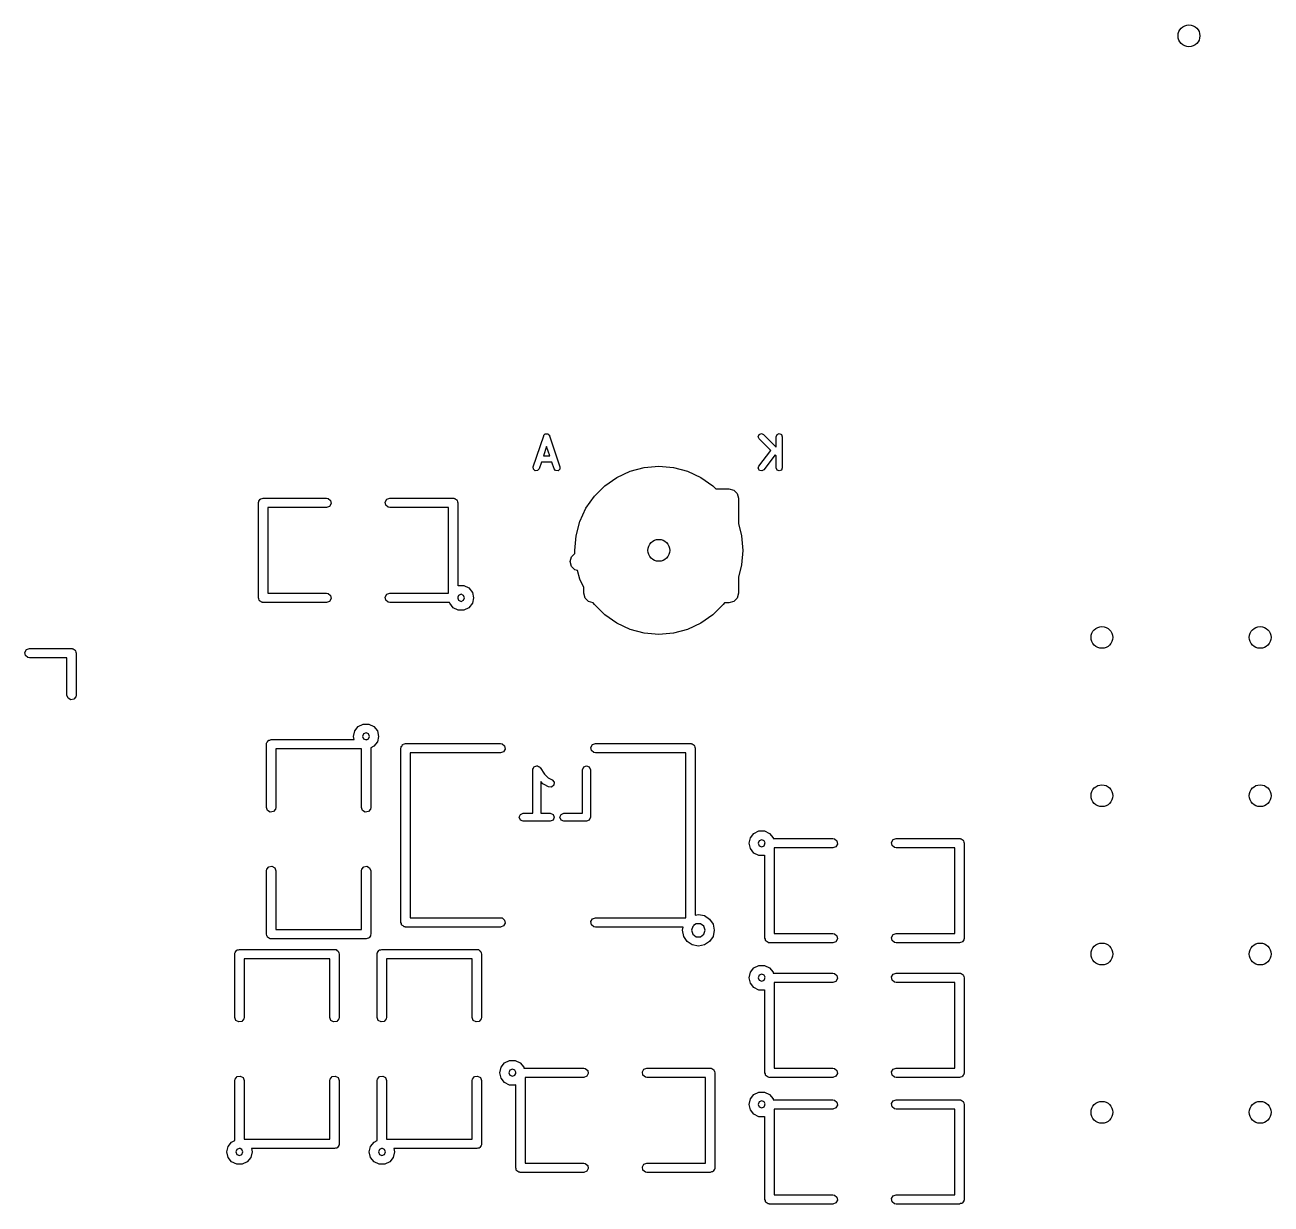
# Model space of a CAD drawing. Extents: x 0.07 to 3.45, y 0.19 to 1.81.
# Drawn here: x 2.664 to 3.452, y 1.062 to 1.807 of the extents above; entities that cross this region are included whole.
import ezdxf

# ---------------------------------------------------------------- set-up
doc = ezdxf.new("R2010")
doc.units = 0
doc.header["$MEASUREMENT"] = 0
doc.layers.add('BLACK', color=7, linetype='CONTINUOUS')

msp = doc.modelspace()

# ---------------------------------------------------------------- linework, layer by layer
at = {"layer": 'BLACK', "linetype": 'CONTINUOUS'}
for p, q in [((2.98568, 1.52771), (2.99225, 1.54741)), ((2.99225, 1.54741), (2.99235, 1.54752)), ((2.99235, 1.54752), (2.99236, 1.54766)), ((2.99236, 1.54766), (2.99282, 1.54807)), ((2.99282, 1.54807), (2.99323, 1.54853)), ((2.99323, 1.54853), (2.99337, 1.54854)), ((2.99337, 1.54854), (2.99348, 1.54864)), ((2.99348, 1.54864), (2.9941, 1.5486)), ((2.9941, 1.5486), (2.99472, 1.54864)), ((2.99472, 1.54864), (2.99483, 1.54854)), ((2.99483, 1.54854), (2.99497, 1.54853)), ((2.99497, 1.54853), (2.99538, 1.54807)), ((2.99538, 1.54807), (2.99584, 1.54766)), ((2.99584, 1.54766), (2.99585, 1.54752)), ((2.99585, 1.54752), (2.99595, 1.54741)), ((2.99595, 1.54741), (3.00252, 1.52771)), ((3.12785, 1.54679), (3.12842, 1.54817)), ((3.12842, 1.54541), (3.12785, 1.54679)), ((3.12842, 1.54817), (3.1298, 1.54874)), ((3.13567, 1.53816), (3.12842, 1.54541)), ((3.1298, 1.54874), (3.13118, 1.54817)), ((3.13118, 1.54817), (3.13911, 1.54024)), ((3.13911, 1.54679), (3.13968, 1.54817)), ((3.13911, 1.54024), (3.13911, 1.54679)), ((3.13968, 1.54817), (3.14106, 1.54874)), ((3.14106, 1.54874), (3.14244, 1.54817)), ((3.14244, 1.54817), (3.14301, 1.54679)), ((3.14301, 1.54679), (3.14301, 1.52709)), ((2.9941, 1.54062), (2.99211, 1.53467)), ((2.99608, 1.53467), (2.9941, 1.54062)), ((3.12824, 1.52826), (3.13567, 1.53816)), ((2.98579, 1.52622), (2.98568, 1.52771)), ((2.99081, 1.53077), (2.98938, 1.52647)), ((2.99738, 1.53077), (2.99081, 1.53077)), ((2.99211, 1.53467), (2.99608, 1.53467)), ((2.99882, 1.52647), (2.99738, 1.53077)), ((3.00252, 1.52771), (3.00241, 1.52622)), ((3.05577, 1.52734), (3.065, 1.52815)), ((3.065, 1.52815), (3.07423, 1.52734)), ((3.12787, 1.52681), (3.12824, 1.52826)), ((3.13846, 1.53538), (3.13136, 1.52592)), ((3.13911, 1.53472), (3.13846, 1.53538)), ((3.13911, 1.52709), (3.13911, 1.53472)), ((2.98692, 1.52524), (2.98579, 1.52622)), ((2.98841, 1.52535), (2.98692, 1.52524)), ((2.98938, 1.52647), (2.98841, 1.52535)), ((2.99979, 1.52535), (2.99882, 1.52647)), ((3.00128, 1.52524), (2.99979, 1.52535)), ((3.00241, 1.52622), (3.00128, 1.52524)), ((3.03084, 1.51571), (3.03843, 1.52103)), ((3.03843, 1.52103), (3.04682, 1.52494)), ((3.04682, 1.52494), (3.05577, 1.52734)), ((3.07423, 1.52734), (3.08318, 1.52494)), ((3.08318, 1.52494), (3.09157, 1.52103)), ((3.09157, 1.52103), (3.09916, 1.51571)), ((3.12863, 1.52553), (3.12787, 1.52681)), ((3.13008, 1.52516), (3.12863, 1.52553)), ((3.13136, 1.52592), (3.13008, 1.52516)), ((3.13968, 1.52571), (3.13911, 1.52709)), ((3.14106, 1.52514), (3.13968, 1.52571)), ((3.14244, 1.52571), (3.14106, 1.52514)), ((3.14301, 1.52709), (3.14244, 1.52571)), ((3.02429, 1.50916), (3.03084, 1.51571)), ((3.09916, 1.51571), (3.10101, 1.51387)), ((3.10101, 1.51387), (3.10929, 1.51387)), ((3.10929, 1.51387), (3.11229, 1.51306)), ((3.11229, 1.51306), (3.11448, 1.51087)), ((2.81205, 1.505), (2.81211, 1.50538)), ((2.81205, 1.445), (2.81205, 1.505)), ((2.81209, 1.50551), (2.81216, 1.50563)), ((2.81211, 1.50538), (2.81209, 1.50551)), ((2.81216, 1.50563), (2.81223, 1.50601)), ((2.81223, 1.50601), (2.81272, 1.5066)), ((2.81272, 1.5066), (2.8131, 1.50726)), ((2.8131, 1.50726), (2.81335, 1.50735)), ((2.81335, 1.50735), (2.81352, 1.50756)), ((2.81352, 1.50756), (2.81428, 1.50769)), ((2.81428, 1.50769), (2.815, 1.50795)), ((2.815, 1.50795), (2.855, 1.50795)), ((2.855, 1.50795), (2.85601, 1.50777)), ((2.85601, 1.50777), (2.85756, 1.50648)), ((2.85791, 1.50449), (2.8569, 1.50274)), ((2.85756, 1.50648), (2.85791, 1.50449)), ((2.89209, 1.50551), (2.8931, 1.50726)), ((2.89244, 1.50352), (2.89209, 1.50551)), ((2.8931, 1.50726), (2.895, 1.50795)), ((2.895, 1.50795), (2.935, 1.50795)), ((2.935, 1.50795), (2.93538, 1.50789)), ((2.93538, 1.50789), (2.93551, 1.50791)), ((2.93551, 1.50791), (2.93563, 1.50784)), ((2.93563, 1.50784), (2.93601, 1.50777)), ((2.93601, 1.50777), (2.9366, 1.50728)), ((2.9366, 1.50728), (2.93726, 1.5069)), ((2.93726, 1.5069), (2.93735, 1.50665)), ((2.93735, 1.50665), (2.93756, 1.50648)), ((2.93756, 1.50648), (2.93769, 1.50572)), ((2.93769, 1.50572), (2.93795, 1.505)), ((2.93795, 1.505), (2.93795, 1.45262)), ((3.01897, 1.50157), (3.02429, 1.50916)), ((3.11448, 1.51087), (3.11529, 1.50787)), ((3.11529, 1.50787), (3.11529, 1.4919)), ((2.855, 1.50205), (2.81795, 1.50205)), ((2.81795, 1.50205), (2.81795, 1.44795)), ((2.8569, 1.50274), (2.855, 1.50205)), ((2.89399, 1.50223), (2.89244, 1.50352)), ((2.895, 1.50205), (2.89399, 1.50223)), ((2.93205, 1.50205), (2.895, 1.50205)), ((2.93205, 1.44795), (2.93205, 1.50205)), ((3.01506, 1.49318), (3.01897, 1.50157)), ((3.01266, 1.48423), (3.01506, 1.49318)), ((3.11529, 1.4919), (3.11734, 1.48423)), ((3.01185, 1.475), (3.01266, 1.48423)), ((3.11734, 1.48423), (3.11815, 1.475)), ((3.0098, 1.47087), (3.012, 1.47306)), ((3.01202, 1.47307), (3.01185, 1.475)), ((3.012, 1.47306), (3.01202, 1.47307)), ((3.11815, 1.475), (3.11734, 1.46577)), ((3.009, 1.46787), (3.0098, 1.47087)), ((3.0098, 1.46487), (3.009, 1.46787)), ((3.012, 1.46267), (3.0098, 1.46487)), ((3.11734, 1.46577), (3.11529, 1.4581)), ((3.0136, 1.46224), (3.012, 1.46267)), ((3.01506, 1.45682), (3.0136, 1.46224)), ((3.11529, 1.4581), (3.11529, 1.44787)), ((2.93795, 1.45262), (2.93823, 1.45275)), ((2.93823, 1.45275), (2.94177, 1.45275)), ((2.94177, 1.45275), (2.94496, 1.45122)), ((2.94496, 1.45122), (2.94717, 1.44845)), ((3.01757, 1.45143), (3.01506, 1.45682)), ((3.01757, 1.44787), (3.01757, 1.45143)), ((2.81231, 1.44428), (2.81205, 1.445)), ((2.81244, 1.44352), (2.81231, 1.44428)), ((2.81265, 1.44335), (2.81244, 1.44352)), ((2.81274, 1.4431), (2.81265, 1.44335)), ((2.8134, 1.44272), (2.81274, 1.4431)), ((2.81399, 1.44223), (2.8134, 1.44272)), ((2.81437, 1.44216), (2.81399, 1.44223)), ((2.81449, 1.44209), (2.81437, 1.44216)), ((2.81462, 1.44211), (2.81449, 1.44209)), ((2.815, 1.44205), (2.81462, 1.44211)), ((2.855, 1.44205), (2.815, 1.44205)), ((2.81795, 1.44795), (2.855, 1.44795)), ((2.855, 1.44795), (2.85601, 1.44777)), ((2.8569, 1.44274), (2.855, 1.44205)), ((2.85601, 1.44777), (2.85756, 1.44648)), ((2.85791, 1.44449), (2.8569, 1.44274)), ((2.85756, 1.44648), (2.85791, 1.44449)), ((2.89209, 1.44551), (2.8931, 1.44726)), ((2.89244, 1.44352), (2.89209, 1.44551)), ((2.89399, 1.44223), (2.89244, 1.44352)), ((2.8931, 1.44726), (2.895, 1.44795)), ((2.895, 1.44205), (2.89399, 1.44223)), ((2.895, 1.44795), (2.93205, 1.44795)), ((2.93272, 1.44205), (2.895, 1.44205)), ((2.93283, 1.44155), (2.93272, 1.44205)), ((2.93504, 1.43878), (2.93283, 1.44155)), ((2.93795, 1.445), (2.9379, 1.44471)), ((2.9379, 1.44471), (2.93843, 1.44343)), ((2.93843, 1.44657), (2.93795, 1.44541)), ((2.93795, 1.44541), (2.93795, 1.445)), ((2.94, 1.44722), (2.93843, 1.44657)), ((2.93843, 1.44343), (2.94, 1.44278)), ((2.94157, 1.44657), (2.94, 1.44722)), ((2.94, 1.44278), (2.94157, 1.44343)), ((2.94222, 1.445), (2.94157, 1.44657)), ((2.94157, 1.44343), (2.94222, 1.445)), ((2.94717, 1.44155), (2.94496, 1.43878)), ((2.94717, 1.44845), (2.94795, 1.445)), ((2.94795, 1.445), (2.94717, 1.44155)), ((3.01838, 1.44487), (3.01757, 1.44787)), ((3.02057, 1.44267), (3.01838, 1.44487)), ((3.02356, 1.44187), (3.02057, 1.44267)), ((3.02429, 1.44084), (3.02356, 1.44187)), ((3.10644, 1.44187), (3.10571, 1.44084)), ((3.10929, 1.44187), (3.10644, 1.44187)), ((3.11229, 1.44267), (3.10929, 1.44187)), ((3.11448, 1.44487), (3.11229, 1.44267)), ((3.11529, 1.44787), (3.11448, 1.44487)), ((2.93823, 1.43725), (2.93504, 1.43878)), ((2.94177, 1.43725), (2.93823, 1.43725)), ((2.94496, 1.43878), (2.94177, 1.43725)), ((3.03084, 1.43429), (3.02429, 1.44084)), ((3.03843, 1.42897), (3.03084, 1.43429)), ((3.09916, 1.43429), (3.09157, 1.42897)), ((3.10571, 1.44084), (3.09916, 1.43429)), ((3.04682, 1.42506), (3.03843, 1.42897)), ((3.09157, 1.42897), (3.08318, 1.42506)), ((3.05577, 1.42266), (3.04682, 1.42506)), ((3.065, 1.42185), (3.05577, 1.42266)), ((3.07423, 1.42266), (3.065, 1.42185)), ((3.08318, 1.42506), (3.07423, 1.42266)), ((2.66441, 1.41055), (2.66542, 1.4123)), ((2.66477, 1.40856), (2.66441, 1.41055)), ((2.66542, 1.4123), (2.66732, 1.41299)), ((2.66732, 1.41299), (2.6939, 1.41299)), ((2.6939, 1.41299), (2.69428, 1.41292)), ((2.69428, 1.41292), (2.69441, 1.41295)), ((2.69441, 1.41295), (2.69452, 1.41288)), ((2.69452, 1.41288), (2.69491, 1.41281)), ((2.69491, 1.41281), (2.6955, 1.41232)), ((2.6955, 1.41232), (2.69616, 1.41194)), ((2.69616, 1.41194), (2.69625, 1.41169)), ((2.69625, 1.41169), (2.69645, 1.41152)), ((2.69645, 1.41152), (2.69659, 1.41076)), ((2.69659, 1.41076), (2.69685, 1.41004)), ((2.69685, 1.41004), (2.69685, 1.38346)), ((2.66631, 1.40726), (2.66477, 1.40856)), ((2.66732, 1.40709), (2.66631, 1.40726)), ((2.69094, 1.40709), (2.66732, 1.40709)), ((2.69094, 1.38346), (2.69094, 1.40709)), ((2.69164, 1.38157), (2.69094, 1.38346)), ((2.69338, 1.38056), (2.69164, 1.38157)), ((2.69537, 1.38091), (2.69338, 1.38056)), ((2.69667, 1.38245), (2.69537, 1.38091)), ((2.69685, 1.38346), (2.69667, 1.38245)), ((2.87283, 1.36095), (2.87504, 1.36372)), ((2.87504, 1.36372), (2.87823, 1.36525)), ((2.87823, 1.36525), (2.88177, 1.36525)), ((2.88177, 1.36525), (2.88496, 1.36372)), ((2.88496, 1.36372), (2.88717, 1.36095)), ((2.81772, 1.3541), (2.8181, 1.35476)), ((2.8181, 1.35476), (2.81835, 1.35485)), ((2.81835, 1.35485), (2.81852, 1.35506)), ((2.81852, 1.35506), (2.81928, 1.35519)), ((2.81928, 1.35519), (2.82, 1.35545)), ((2.82, 1.35545), (2.87251, 1.35545)), ((2.87205, 1.3575), (2.87283, 1.36095)), ((2.87251, 1.35545), (2.87205, 1.3575)), ((2.87843, 1.35907), (2.87778, 1.3575)), ((2.87778, 1.3575), (2.87843, 1.35593)), ((2.88, 1.35972), (2.87843, 1.35907)), ((2.87843, 1.35593), (2.87959, 1.35545)), ((2.87959, 1.35545), (2.88, 1.35545)), ((2.88157, 1.35907), (2.88, 1.35972)), ((2.88, 1.35545), (2.88029, 1.3554)), ((2.88029, 1.3554), (2.88157, 1.35593)), ((2.88222, 1.3575), (2.88157, 1.35907)), ((2.88157, 1.35593), (2.88222, 1.3575)), ((2.88717, 1.36095), (2.88795, 1.3575)), ((2.88795, 1.3575), (2.88717, 1.35405)), ((2.81705, 1.3525), (2.81711, 1.35288)), ((2.81705, 1.3125), (2.81705, 1.3525)), ((2.81709, 1.35301), (2.81716, 1.35313)), ((2.81711, 1.35288), (2.81709, 1.35301)), ((2.81716, 1.35313), (2.81723, 1.35351)), ((2.81723, 1.35351), (2.81772, 1.3541)), ((2.87705, 1.34955), (2.82295, 1.34955)), ((2.82295, 1.34955), (2.82295, 1.3125)), ((2.87705, 1.3125), (2.87705, 1.34955)), ((2.88496, 1.35128), (2.88295, 1.35032)), ((2.88295, 1.35032), (2.88295, 1.3125)), ((2.88717, 1.35405), (2.88496, 1.35128)), ((2.90205, 1.35), (2.90211, 1.35038)), ((2.90205, 1.24), (2.90205, 1.35)), ((2.90209, 1.35051), (2.90216, 1.35063)), ((2.90211, 1.35038), (2.90209, 1.35051)), ((2.90216, 1.35063), (2.90223, 1.35101)), ((2.90223, 1.35101), (2.90272, 1.3516)), ((2.90272, 1.3516), (2.9031, 1.35226)), ((2.9031, 1.35226), (2.90335, 1.35235)), ((2.90335, 1.35235), (2.90352, 1.35256)), ((2.90352, 1.35256), (2.90428, 1.35269)), ((2.90428, 1.35269), (2.905, 1.35295)), ((2.905, 1.35295), (2.965, 1.35295)), ((2.965, 1.34705), (2.90795, 1.34705)), ((2.90795, 1.34705), (2.90795, 1.24295)), ((2.965, 1.35295), (2.96601, 1.35277)), ((2.9669, 1.34774), (2.965, 1.34705)), ((2.96601, 1.35277), (2.96756, 1.35148)), ((2.96791, 1.34949), (2.9669, 1.34774)), ((2.96756, 1.35148), (2.96791, 1.34949)), ((3.02209, 1.35051), (3.0231, 1.35226)), ((3.02244, 1.34852), (3.02209, 1.35051)), ((3.02399, 1.34723), (3.02244, 1.34852)), ((3.0231, 1.35226), (3.025, 1.35295)), ((3.025, 1.34705), (3.02399, 1.34723)), ((3.025, 1.35295), (3.085, 1.35295)), ((3.08205, 1.34705), (3.025, 1.34705)), ((3.08205, 1.24295), (3.08205, 1.34705)), ((3.085, 1.35295), (3.08538, 1.35289)), ((3.08538, 1.35289), (3.08551, 1.35291)), ((3.08551, 1.35291), (3.08563, 1.35284)), ((3.08563, 1.35284), (3.08601, 1.35277)), ((3.08601, 1.35277), (3.0866, 1.35228)), ((3.0866, 1.35228), (3.08726, 1.3519)), ((3.08726, 1.3519), (3.08735, 1.35165)), ((3.08735, 1.35165), (3.08756, 1.35148)), ((3.08756, 1.35148), (3.08769, 1.35072)), ((3.08769, 1.35072), (3.08795, 1.35)), ((3.08795, 1.35), (3.08795, 1.24462)), ((2.98718, 1.3386), (2.98786, 1.33888)), ((2.98786, 1.33888), (2.98809, 1.33878)), ((2.98809, 1.33878), (2.98835, 1.33883)), ((2.98835, 1.33883), (2.98895, 1.33843)), ((3.01752, 1.33815), (3.01929, 1.33888)), ((3.01929, 1.33888), (3.02105, 1.33815)), ((2.98536, 1.33638), (2.98546, 1.33662)), ((2.98536, 1.30888), (2.98536, 1.33638)), ((2.98541, 1.33687), (2.98581, 1.33748)), ((2.98546, 1.33662), (2.98541, 1.33687)), ((2.98581, 1.33748), (2.98609, 1.33815)), ((2.98609, 1.33815), (2.98633, 1.33825)), ((2.98633, 1.33825), (2.98647, 1.33846)), ((2.98647, 1.33846), (2.98718, 1.3386)), ((2.98895, 1.33843), (2.98962, 1.33815)), ((2.98962, 1.33815), (2.98972, 1.33791)), ((2.98972, 1.33791), (2.98994, 1.33777)), ((2.98994, 1.33777), (2.99266, 1.33369)), ((2.99266, 1.33369), (2.99505, 1.33129)), ((2.99505, 1.33129), (2.99755, 1.33005)), ((3.01679, 1.33638), (3.01752, 1.33815)), ((3.01679, 1.30888), (3.01679, 1.33638)), ((3.02105, 1.33815), (3.02179, 1.33638)), ((3.02179, 1.33638), (3.02179, 1.30638)), ((2.9918, 1.32747), (2.99036, 1.32892)), ((2.99036, 1.32892), (2.99036, 1.30888)), ((2.99218, 1.32731), (2.9918, 1.32747)), ((2.99245, 1.327), (2.99218, 1.32731)), ((2.99531, 1.32557), (2.99245, 1.327)), ((2.99722, 1.32544), (2.99531, 1.32557)), ((2.99866, 1.32669), (2.99722, 1.32544)), ((2.99755, 1.33005), (2.9988, 1.3286)), ((2.9988, 1.3286), (2.99866, 1.32669)), ((2.81774, 1.3106), (2.81705, 1.3125)), ((2.81949, 1.30959), (2.81774, 1.3106)), ((2.82148, 1.30994), (2.81949, 1.30959)), ((2.82277, 1.31149), (2.82148, 1.30994)), ((2.82295, 1.3125), (2.82277, 1.31149)), ((2.87774, 1.3106), (2.87705, 1.3125)), ((2.87949, 1.30959), (2.87774, 1.3106)), ((2.88148, 1.30994), (2.87949, 1.30959)), ((2.88277, 1.31149), (2.88148, 1.30994)), ((2.88295, 1.3125), (2.88277, 1.31149)), ((2.97679, 1.30638), (2.97752, 1.30815)), ((2.97752, 1.30815), (2.97929, 1.30888)), ((2.97929, 1.30888), (2.98536, 1.30888)), ((2.99036, 1.30888), (2.99643, 1.30888)), ((2.99643, 1.30888), (2.9982, 1.30815)), ((2.9982, 1.30815), (2.99893, 1.30638)), ((3.0025, 1.30638), (3.00323, 1.30815)), ((3.00323, 1.30815), (3.005, 1.30888)), ((3.005, 1.30888), (3.01679, 1.30888)), ((2.97752, 1.30461), (2.97679, 1.30638)), ((2.97929, 1.30388), (2.97752, 1.30461)), ((2.98786, 1.30388), (2.97929, 1.30388)), ((2.99643, 1.30388), (2.98786, 1.30388)), ((2.9982, 1.30461), (2.99643, 1.30388)), ((2.99893, 1.30638), (2.9982, 1.30461)), ((3.00323, 1.30461), (3.0025, 1.30638)), ((3.005, 1.30388), (3.00323, 1.30461)), ((3.01929, 1.30388), (3.005, 1.30388)), ((3.02105, 1.30461), (3.01929, 1.30388)), ((3.02179, 1.30638), (3.02105, 1.30461)), ((3.12205, 1.29), (3.12283, 1.29345)), ((3.12283, 1.29345), (3.12504, 1.29622)), ((3.12504, 1.29622), (3.12823, 1.29775)), ((3.12843, 1.29157), (3.12778, 1.29)), ((3.12823, 1.29775), (3.13177, 1.29775)), ((3.13, 1.29222), (3.12843, 1.29157)), ((3.13157, 1.29157), (3.13, 1.29222)), ((3.1321, 1.29029), (3.13157, 1.29157)), ((3.13177, 1.29775), (3.13496, 1.29622)), ((3.13496, 1.29622), (3.13717, 1.29345)), ((3.13717, 1.29345), (3.13728, 1.29295)), ((3.13728, 1.29295), (3.175, 1.29295)), ((3.175, 1.29295), (3.17601, 1.29277)), ((3.17601, 1.29277), (3.17756, 1.29148)), ((3.17756, 1.29148), (3.17791, 1.28949)), ((3.21209, 1.29051), (3.2131, 1.29226)), ((3.2131, 1.29226), (3.215, 1.29295)), ((3.215, 1.29295), (3.255, 1.29295)), ((3.255, 1.29295), (3.25538, 1.29289)), ((3.25538, 1.29289), (3.25551, 1.29291)), ((3.25551, 1.29291), (3.25563, 1.29284)), ((3.25563, 1.29284), (3.25601, 1.29277)), ((3.25601, 1.29277), (3.2566, 1.29228)), ((3.2566, 1.29228), (3.25726, 1.2919)), ((3.25726, 1.2919), (3.25735, 1.29165)), ((3.25735, 1.29165), (3.25756, 1.29148)), ((3.25756, 1.29148), (3.25769, 1.29072)), ((3.12283, 1.28655), (3.12205, 1.29)), ((3.12504, 1.28378), (3.12283, 1.28655)), ((3.12823, 1.28225), (3.12504, 1.28378)), ((3.12778, 1.29), (3.12843, 1.28843)), ((3.12843, 1.28843), (3.13, 1.28778)), ((3.13, 1.28778), (3.13157, 1.28843)), ((3.13157, 1.28843), (3.13205, 1.28959)), ((3.13205, 1.29), (3.1321, 1.29029)), ((3.13205, 1.28959), (3.13205, 1.29)), ((3.175, 1.28705), (3.13795, 1.28705)), ((3.13795, 1.28705), (3.13795, 1.23295)), ((3.1769, 1.28774), (3.175, 1.28705)), ((3.17791, 1.28949), (3.1769, 1.28774)), ((3.21244, 1.28852), (3.21209, 1.29051)), ((3.21399, 1.28723), (3.21244, 1.28852)), ((3.215, 1.28705), (3.21399, 1.28723)), ((3.25205, 1.28705), (3.215, 1.28705)), ((3.25205, 1.23295), (3.25205, 1.28705)), ((3.25769, 1.29072), (3.25795, 1.29)), ((3.25795, 1.29), (3.25795, 1.23)), ((3.13177, 1.28225), (3.12823, 1.28225)), ((3.13205, 1.28238), (3.13177, 1.28225)), ((3.13205, 1.23), (3.13205, 1.28238)), ((2.81705, 1.2725), (2.81723, 1.27351)), ((2.81705, 1.2325), (2.81705, 1.2725)), ((2.81723, 1.27351), (2.81852, 1.27506)), ((2.81852, 1.27506), (2.82051, 1.27541)), ((2.82051, 1.27541), (2.82226, 1.2744)), ((2.82226, 1.2744), (2.82295, 1.2725)), ((2.82295, 1.2725), (2.82295, 1.23545)), ((2.87705, 1.2725), (2.87723, 1.27351)), ((2.87705, 1.23545), (2.87705, 1.2725)), ((2.87723, 1.27351), (2.87852, 1.27506)), ((2.87852, 1.27506), (2.88051, 1.27541)), ((2.88051, 1.27541), (2.88226, 1.2744)), ((2.88226, 1.2744), (2.88295, 1.2725)), ((2.88295, 1.2725), (2.88295, 1.2325)), ((3.08795, 1.24462), (3.09, 1.24502)), ((3.09, 1.24502), (3.09384, 1.24426)), ((3.09384, 1.24426), (3.09709, 1.24209)), ((2.90231, 1.23928), (2.90205, 1.24)), ((2.90244, 1.23852), (2.90231, 1.23928)), ((2.90265, 1.23835), (2.90244, 1.23852)), ((2.90274, 1.2381), (2.90265, 1.23835)), ((2.9034, 1.23772), (2.90274, 1.2381)), ((2.90399, 1.23723), (2.9034, 1.23772)), ((2.90437, 1.23716), (2.90399, 1.23723)), ((2.90449, 1.23709), (2.90437, 1.23716)), ((2.90462, 1.23711), (2.90449, 1.23709)), ((2.905, 1.23705), (2.90462, 1.23711)), ((2.965, 1.23705), (2.905, 1.23705)), ((2.90795, 1.24295), (2.965, 1.24295)), ((2.965, 1.24295), (2.96601, 1.24277)), ((2.9669, 1.23774), (2.965, 1.23705)), ((2.96601, 1.24277), (2.96756, 1.24148)), ((2.96791, 1.23949), (2.9669, 1.23774)), ((2.96756, 1.24148), (2.96791, 1.23949)), ((3.02209, 1.24051), (3.0231, 1.24226)), ((3.02244, 1.23852), (3.02209, 1.24051)), ((3.02399, 1.23723), (3.02244, 1.23852)), ((3.0231, 1.24226), (3.025, 1.24295)), ((3.025, 1.23705), (3.02399, 1.23723)), ((3.025, 1.24295), (3.08205, 1.24295)), ((3.08038, 1.23705), (3.025, 1.23705)), ((3.07998, 1.235), (3.08038, 1.23705)), ((3.08646, 1.23744), (3.08567, 1.235)), ((3.08648, 1.23744), (3.08646, 1.23744)), ((3.08665, 1.23765), (3.08648, 1.23744)), ((3.0869, 1.23774), (3.08665, 1.23765)), ((3.087, 1.23791), (3.0869, 1.23774)), ((3.08866, 1.23912), (3.087, 1.23791)), ((3.09134, 1.23912), (3.08866, 1.23912)), ((3.0935, 1.23755), (3.09134, 1.23912)), ((3.09433, 1.235), (3.0935, 1.23755)), ((3.09709, 1.24209), (3.09926, 1.23884)), ((3.09926, 1.23884), (3.10002, 1.235)), ((2.81731, 1.23178), (2.81705, 1.2325)), ((2.81744, 1.23102), (2.81731, 1.23178)), ((2.81765, 1.23085), (2.81744, 1.23102)), ((2.81774, 1.2306), (2.81765, 1.23085)), ((2.8184, 1.23022), (2.81774, 1.2306)), ((2.81899, 1.22973), (2.8184, 1.23022)), ((2.81937, 1.22966), (2.81899, 1.22973)), ((2.81949, 1.22959), (2.81937, 1.22966)), ((2.81962, 1.22961), (2.81949, 1.22959)), ((2.82, 1.22955), (2.81962, 1.22961)), ((2.88, 1.22955), (2.82, 1.22955)), ((2.82295, 1.23545), (2.87705, 1.23545)), ((2.88072, 1.22981), (2.88, 1.22955)), ((2.88148, 1.22994), (2.88072, 1.22981)), ((2.88165, 1.23015), (2.88148, 1.22994)), ((2.8819, 1.23024), (2.88165, 1.23015)), ((2.88228, 1.2309), (2.8819, 1.23024)), ((2.88277, 1.23149), (2.88228, 1.2309)), ((2.88284, 1.23187), (2.88277, 1.23149)), ((2.88291, 1.23199), (2.88284, 1.23187)), ((2.88295, 1.2325), (2.88289, 1.23212)), ((2.88289, 1.23212), (2.88291, 1.23199)), ((3.08074, 1.23116), (3.07998, 1.235)), ((3.08291, 1.22791), (3.08074, 1.23116)), ((3.08567, 1.235), (3.0865, 1.23245)), ((3.0865, 1.23245), (3.08866, 1.23088)), ((3.08866, 1.23088), (3.09134, 1.23088)), ((3.09134, 1.23088), (3.0935, 1.23245)), ((3.0935, 1.23245), (3.09433, 1.235)), ((3.09926, 1.23116), (3.09709, 1.22791)), ((3.10002, 1.235), (3.09926, 1.23116)), ((3.13231, 1.22928), (3.13205, 1.23)), ((3.13244, 1.22852), (3.13231, 1.22928)), ((3.13265, 1.22835), (3.13244, 1.22852)), ((3.13795, 1.23295), (3.175, 1.23295)), ((3.175, 1.23295), (3.17601, 1.23277)), ((3.17601, 1.23277), (3.17756, 1.23148)), ((3.17791, 1.22949), (3.1769, 1.22774)), ((3.17756, 1.23148), (3.17791, 1.22949)), ((3.21209, 1.23051), (3.2131, 1.23226)), ((3.21244, 1.22852), (3.21209, 1.23051)), ((3.21399, 1.22723), (3.21244, 1.22852)), ((3.2131, 1.23226), (3.215, 1.23295)), ((3.215, 1.23295), (3.25205, 1.23295)), ((3.25777, 1.22899), (3.25728, 1.2284)), ((3.25784, 1.22937), (3.25777, 1.22899)), ((3.25791, 1.22949), (3.25784, 1.22937)), ((3.25795, 1.23), (3.25789, 1.22962)), ((3.25789, 1.22962), (3.25791, 1.22949)), ((2.79709, 1.22051), (2.79716, 1.22063)), ((2.79716, 1.22063), (2.79723, 1.22101)), ((2.79723, 1.22101), (2.79772, 1.2216)), ((2.79772, 1.2216), (2.7981, 1.22226)), ((2.7981, 1.22226), (2.79835, 1.22235)), ((2.79835, 1.22235), (2.79852, 1.22256)), ((2.79852, 1.22256), (2.79928, 1.22269)), ((2.79928, 1.22269), (2.8, 1.22295)), ((2.8, 1.22295), (2.86, 1.22295)), ((2.86, 1.22295), (2.86038, 1.22289)), ((2.86038, 1.22289), (2.86051, 1.22291)), ((2.86051, 1.22291), (2.86063, 1.22284)), ((2.86063, 1.22284), (2.86101, 1.22277)), ((2.86101, 1.22277), (2.8616, 1.22228)), ((2.8616, 1.22228), (2.86226, 1.2219)), ((2.86226, 1.2219), (2.86235, 1.22165)), ((2.86235, 1.22165), (2.86256, 1.22148)), ((2.86256, 1.22148), (2.86269, 1.22072)), ((2.86269, 1.22072), (2.86295, 1.22)), ((2.88709, 1.22051), (2.88716, 1.22063)), ((2.88716, 1.22063), (2.88723, 1.22101)), ((2.88723, 1.22101), (2.88772, 1.2216)), ((2.88772, 1.2216), (2.8881, 1.22226)), ((2.8881, 1.22226), (2.88835, 1.22235)), ((2.88835, 1.22235), (2.88852, 1.22256)), ((2.88852, 1.22256), (2.88928, 1.22269)), ((2.88928, 1.22269), (2.89, 1.22295)), ((2.89, 1.22295), (2.95, 1.22295)), ((2.95, 1.22295), (2.95038, 1.22289)), ((2.95038, 1.22289), (2.95051, 1.22291)), ((2.95051, 1.22291), (2.95063, 1.22284)), ((2.95063, 1.22284), (2.95101, 1.22277)), ((2.95101, 1.22277), (2.9516, 1.22228)), ((2.9516, 1.22228), (2.95226, 1.2219)), ((2.95226, 1.2219), (2.95235, 1.22165)), ((2.95235, 1.22165), (2.95256, 1.22148)), ((2.95256, 1.22148), (2.95269, 1.22072)), ((2.95269, 1.22072), (2.95295, 1.22)), ((3.08616, 1.22574), (3.08291, 1.22791)), ((3.09, 1.22498), (3.08616, 1.22574)), ((3.09384, 1.22574), (3.09, 1.22498)), ((3.09709, 1.22791), (3.09384, 1.22574)), ((3.13274, 1.2281), (3.13265, 1.22835)), ((3.1334, 1.22772), (3.13274, 1.2281)), ((3.13399, 1.22723), (3.1334, 1.22772)), ((3.13437, 1.22716), (3.13399, 1.22723)), ((3.13449, 1.22709), (3.13437, 1.22716)), ((3.13462, 1.22711), (3.13449, 1.22709)), ((3.135, 1.22705), (3.13462, 1.22711)), ((3.175, 1.22705), (3.135, 1.22705)), ((3.1769, 1.22774), (3.175, 1.22705)), ((3.215, 1.22705), (3.21399, 1.22723)), ((3.255, 1.22705), (3.215, 1.22705)), ((3.25572, 1.22731), (3.255, 1.22705)), ((3.25648, 1.22744), (3.25572, 1.22731)), ((3.25665, 1.22765), (3.25648, 1.22744)), ((3.2569, 1.22774), (3.25665, 1.22765)), ((3.25728, 1.2284), (3.2569, 1.22774)), ((2.79705, 1.22), (2.79711, 1.22038)), ((2.79705, 1.18), (2.79705, 1.22)), ((2.79711, 1.22038), (2.79709, 1.22051)), ((2.85705, 1.21705), (2.80295, 1.21705)), ((2.80295, 1.21705), (2.80295, 1.18)), ((2.85705, 1.18), (2.85705, 1.21705)), ((2.86295, 1.22), (2.86295, 1.18)), ((2.88705, 1.22), (2.88711, 1.22038)), ((2.88705, 1.18), (2.88705, 1.22)), ((2.88711, 1.22038), (2.88709, 1.22051)), ((2.94705, 1.21705), (2.89295, 1.21705)), ((2.89295, 1.21705), (2.89295, 1.18)), ((2.94705, 1.18), (2.94705, 1.21705)), ((2.95295, 1.22), (2.95295, 1.18)), ((3.12504, 1.21122), (3.12823, 1.21275)), ((3.12823, 1.21275), (3.13177, 1.21275)), ((3.13177, 1.21275), (3.13496, 1.21122)), ((3.12205, 1.205), (3.12283, 1.20845)), ((3.12283, 1.20155), (3.12205, 1.205)), ((3.12283, 1.20845), (3.12504, 1.21122)), ((3.12843, 1.20657), (3.12778, 1.205)), ((3.12778, 1.205), (3.12843, 1.20343)), ((3.13, 1.20722), (3.12843, 1.20657)), ((3.13157, 1.20657), (3.13, 1.20722)), ((3.1321, 1.20529), (3.13157, 1.20657)), ((3.13205, 1.205), (3.1321, 1.20529)), ((3.13205, 1.20459), (3.13205, 1.205)), ((3.13496, 1.21122), (3.13717, 1.20845)), ((3.13717, 1.20845), (3.13728, 1.20795)), ((3.13728, 1.20795), (3.175, 1.20795)), ((3.175, 1.20795), (3.17601, 1.20777)), ((3.17601, 1.20777), (3.17756, 1.20648)), ((3.17756, 1.20648), (3.17791, 1.20449)), ((3.21209, 1.20551), (3.2131, 1.20726)), ((3.21244, 1.20352), (3.21209, 1.20551)), ((3.2131, 1.20726), (3.215, 1.20795)), ((3.215, 1.20795), (3.255, 1.20795)), ((3.255, 1.20795), (3.25538, 1.20789)), ((3.25538, 1.20789), (3.25551, 1.20791)), ((3.25551, 1.20791), (3.25563, 1.20784)), ((3.25563, 1.20784), (3.25601, 1.20777)), ((3.25601, 1.20777), (3.2566, 1.20728)), ((3.2566, 1.20728), (3.25726, 1.2069)), ((3.25726, 1.2069), (3.25735, 1.20665)), ((3.25735, 1.20665), (3.25756, 1.20648)), ((3.25756, 1.20648), (3.25769, 1.20572)), ((3.25769, 1.20572), (3.25795, 1.205)), ((3.25795, 1.205), (3.25795, 1.145)), ((3.12504, 1.19878), (3.12283, 1.20155)), ((3.12823, 1.19725), (3.12504, 1.19878)), ((3.13177, 1.19725), (3.12823, 1.19725)), ((3.12843, 1.20343), (3.13, 1.20278)), ((3.13, 1.20278), (3.13157, 1.20343)), ((3.13157, 1.20343), (3.13205, 1.20459)), ((3.13205, 1.19738), (3.13177, 1.19725)), ((3.13205, 1.145), (3.13205, 1.19738)), ((3.175, 1.20205), (3.13795, 1.20205)), ((3.13795, 1.20205), (3.13795, 1.14795)), ((3.1769, 1.20274), (3.175, 1.20205)), ((3.17791, 1.20449), (3.1769, 1.20274)), ((3.21399, 1.20223), (3.21244, 1.20352)), ((3.215, 1.20205), (3.21399, 1.20223)), ((3.25205, 1.20205), (3.215, 1.20205)), ((3.25205, 1.14795), (3.25205, 1.20205)), ((2.79774, 1.1781), (2.79705, 1.18)), ((2.79949, 1.17709), (2.79774, 1.1781)), ((2.80148, 1.17744), (2.79949, 1.17709)), ((2.80277, 1.17899), (2.80148, 1.17744)), ((2.80295, 1.18), (2.80277, 1.17899)), ((2.85774, 1.1781), (2.85705, 1.18)), ((2.85949, 1.17709), (2.85774, 1.1781)), ((2.86148, 1.17744), (2.85949, 1.17709)), ((2.86277, 1.17899), (2.86148, 1.17744)), ((2.86295, 1.18), (2.86277, 1.17899)), ((2.88774, 1.1781), (2.88705, 1.18)), ((2.88949, 1.17709), (2.88774, 1.1781)), ((2.89148, 1.17744), (2.88949, 1.17709)), ((2.89277, 1.17899), (2.89148, 1.17744)), ((2.89295, 1.18), (2.89277, 1.17899)), ((2.94774, 1.1781), (2.94705, 1.18)), ((2.94949, 1.17709), (2.94774, 1.1781)), ((2.95148, 1.17744), (2.94949, 1.17709)), ((2.95277, 1.17899), (2.95148, 1.17744)), ((2.95295, 1.18), (2.95277, 1.17899)), ((2.96533, 1.14845), (2.96754, 1.15122)), ((2.96754, 1.15122), (2.97073, 1.15275)), ((2.97073, 1.15275), (2.97427, 1.15275)), ((2.97427, 1.15275), (2.97746, 1.15122)), ((2.97746, 1.15122), (2.97967, 1.14845)), ((2.79723, 1.14101), (2.79852, 1.14256)), ((2.79852, 1.14256), (2.80051, 1.14291)), ((2.80051, 1.14291), (2.80226, 1.1419)), ((2.80226, 1.1419), (2.80295, 1.14)), ((2.85723, 1.14101), (2.85852, 1.14256)), ((2.85852, 1.14256), (2.86051, 1.14291)), ((2.86051, 1.14291), (2.86226, 1.1419)), ((2.86226, 1.1419), (2.86295, 1.14)), ((2.88723, 1.14101), (2.88852, 1.14256)), ((2.88852, 1.14256), (2.89051, 1.14291)), ((2.89051, 1.14291), (2.89226, 1.1419)), ((2.89226, 1.1419), (2.89295, 1.14)), ((2.94723, 1.14101), (2.94852, 1.14256)), ((2.94852, 1.14256), (2.95051, 1.14291)), ((2.95051, 1.14291), (2.95226, 1.1419)), ((2.95226, 1.1419), (2.95295, 1.14)), ((2.96455, 1.145), (2.96533, 1.14845)), ((2.96533, 1.14155), (2.96455, 1.145)), ((2.97093, 1.14657), (2.97028, 1.145)), ((2.97028, 1.145), (2.97093, 1.14343)), ((2.9725, 1.14722), (2.97093, 1.14657)), ((2.97093, 1.14343), (2.9725, 1.14278)), ((2.97407, 1.14657), (2.9725, 1.14722)), ((2.9725, 1.14278), (2.97407, 1.14343)), ((2.9746, 1.14529), (2.97407, 1.14657)), ((2.97407, 1.14343), (2.97455, 1.14459)), ((2.97455, 1.145), (2.9746, 1.14529)), ((2.97455, 1.14459), (2.97455, 1.145)), ((2.97967, 1.14845), (2.97978, 1.14795)), ((2.97978, 1.14795), (3.0175, 1.14795)), ((3.0175, 1.14205), (2.98045, 1.14205)), ((2.98045, 1.14205), (2.98045, 1.08795)), ((3.0175, 1.14795), (3.01851, 1.14777)), ((3.0194, 1.14274), (3.0175, 1.14205)), ((3.01851, 1.14777), (3.02006, 1.14648)), ((3.02041, 1.14449), (3.0194, 1.14274)), ((3.02006, 1.14648), (3.02041, 1.14449)), ((3.05459, 1.14551), (3.0556, 1.14726)), ((3.05494, 1.14352), (3.05459, 1.14551)), ((3.05649, 1.14223), (3.05494, 1.14352)), ((3.0556, 1.14726), (3.0575, 1.14795)), ((3.0575, 1.14205), (3.05649, 1.14223)), ((3.0575, 1.14795), (3.0975, 1.14795)), ((3.09455, 1.14205), (3.0575, 1.14205)), ((3.09455, 1.08795), (3.09455, 1.14205)), ((3.0975, 1.14795), (3.09788, 1.14789)), ((3.09788, 1.14789), (3.09801, 1.14791)), ((3.09801, 1.14791), (3.09813, 1.14784)), ((3.09813, 1.14784), (3.09851, 1.14777)), ((3.09851, 1.14777), (3.0991, 1.14728)), ((3.0991, 1.14728), (3.09976, 1.1469)), ((3.09976, 1.1469), (3.09985, 1.14665)), ((3.09985, 1.14665), (3.10006, 1.14648)), ((3.10006, 1.14648), (3.10019, 1.14572)), ((3.10019, 1.14572), (3.10045, 1.145)), ((3.10045, 1.145), (3.10045, 1.085)), ((3.13231, 1.14428), (3.13205, 1.145)), ((3.13244, 1.14352), (3.13231, 1.14428)), ((3.13265, 1.14335), (3.13244, 1.14352)), ((3.13274, 1.1431), (3.13265, 1.14335)), ((3.1334, 1.14272), (3.13274, 1.1431)), ((3.13399, 1.14223), (3.1334, 1.14272)), ((3.13437, 1.14216), (3.13399, 1.14223)), ((3.13449, 1.14209), (3.13437, 1.14216)), ((3.13462, 1.14211), (3.13449, 1.14209)), ((3.135, 1.14205), (3.13462, 1.14211)), ((3.175, 1.14205), (3.135, 1.14205)), ((3.13795, 1.14795), (3.175, 1.14795)), ((3.175, 1.14795), (3.17601, 1.14777)), ((3.1769, 1.14274), (3.175, 1.14205)), ((3.17601, 1.14777), (3.17756, 1.14648)), ((3.17791, 1.14449), (3.1769, 1.14274)), ((3.17756, 1.14648), (3.17791, 1.14449)), ((3.21209, 1.14551), (3.2131, 1.14726)), ((3.21244, 1.14352), (3.21209, 1.14551)), ((3.21399, 1.14223), (3.21244, 1.14352)), ((3.2131, 1.14726), (3.215, 1.14795)), ((3.215, 1.14205), (3.21399, 1.14223)), ((3.215, 1.14795), (3.25205, 1.14795)), ((3.255, 1.14205), (3.215, 1.14205)), ((3.25572, 1.14231), (3.255, 1.14205)), ((3.25648, 1.14244), (3.25572, 1.14231)), ((3.25665, 1.14265), (3.25648, 1.14244)), ((3.2569, 1.14274), (3.25665, 1.14265)), ((3.25728, 1.1434), (3.2569, 1.14274)), ((3.25777, 1.14399), (3.25728, 1.1434)), ((3.25784, 1.14437), (3.25777, 1.14399)), ((3.25791, 1.14449), (3.25784, 1.14437)), ((3.25795, 1.145), (3.25789, 1.14462)), ((3.25789, 1.14462), (3.25791, 1.14449)), ((2.79705, 1.14), (2.79723, 1.14101)), ((2.79705, 1.10218), (2.79705, 1.14)), ((2.80295, 1.14), (2.80295, 1.10295)), ((2.85705, 1.14), (2.85723, 1.14101)), ((2.85705, 1.10295), (2.85705, 1.14)), ((2.86295, 1.14), (2.86295, 1.1)), ((2.88705, 1.14), (2.88723, 1.14101)), ((2.88705, 1.10218), (2.88705, 1.14)), ((2.89295, 1.14), (2.89295, 1.10295)), ((2.94705, 1.14), (2.94723, 1.14101)), ((2.94705, 1.10295), (2.94705, 1.14)), ((2.95295, 1.14), (2.95295, 1.1)), ((2.96754, 1.13878), (2.96533, 1.14155)), ((2.97073, 1.13725), (2.96754, 1.13878)), ((2.97427, 1.13725), (2.97073, 1.13725)), ((2.97455, 1.13738), (2.97427, 1.13725)), ((2.97455, 1.085), (2.97455, 1.13738)), ((3.12205, 1.125), (3.12283, 1.12845)), ((3.12283, 1.12845), (3.12504, 1.13122)), ((3.12504, 1.13122), (3.12823, 1.13275)), ((3.12843, 1.12657), (3.12778, 1.125)), ((3.12823, 1.13275), (3.13177, 1.13275)), ((3.13, 1.12722), (3.12843, 1.12657)), ((3.13157, 1.12657), (3.13, 1.12722)), ((3.1321, 1.12529), (3.13157, 1.12657)), ((3.13177, 1.13275), (3.13496, 1.13122)), ((3.13496, 1.13122), (3.13717, 1.12845)), ((3.13717, 1.12845), (3.13728, 1.12795)), ((3.13728, 1.12795), (3.175, 1.12795)), ((3.175, 1.12795), (3.17601, 1.12777)), ((3.17601, 1.12777), (3.17756, 1.12648)), ((3.17756, 1.12648), (3.17791, 1.12449)), ((3.21209, 1.12551), (3.2131, 1.12726)), ((3.2131, 1.12726), (3.215, 1.12795)), ((3.215, 1.12795), (3.255, 1.12795)), ((3.255, 1.12795), (3.25538, 1.12789)), ((3.25538, 1.12789), (3.25551, 1.12791)), ((3.25551, 1.12791), (3.25563, 1.12784)), ((3.25563, 1.12784), (3.25601, 1.12777)), ((3.25601, 1.12777), (3.2566, 1.12728)), ((3.2566, 1.12728), (3.25726, 1.1269)), ((3.25726, 1.1269), (3.25735, 1.12665)), ((3.25735, 1.12665), (3.25756, 1.12648)), ((3.25756, 1.12648), (3.25769, 1.12572)), ((3.12283, 1.12155), (3.12205, 1.125)), ((3.12504, 1.11878), (3.12283, 1.12155)), ((3.12823, 1.11725), (3.12504, 1.11878)), ((3.12778, 1.125), (3.12843, 1.12343)), ((3.12843, 1.12343), (3.13, 1.12278)), ((3.13, 1.12278), (3.13157, 1.12343)), ((3.13157, 1.12343), (3.13205, 1.12459)), ((3.13205, 1.125), (3.1321, 1.12529)), ((3.13205, 1.12459), (3.13205, 1.125)), ((3.175, 1.12205), (3.13795, 1.12205)), ((3.13795, 1.12205), (3.13795, 1.06795)), ((3.1769, 1.12274), (3.175, 1.12205)), ((3.17791, 1.12449), (3.1769, 1.12274)), ((3.21244, 1.12352), (3.21209, 1.12551)), ((3.21399, 1.12223), (3.21244, 1.12352)), ((3.215, 1.12205), (3.21399, 1.12223)), ((3.25205, 1.12205), (3.215, 1.12205)), ((3.25205, 1.06795), (3.25205, 1.12205)), ((3.25769, 1.12572), (3.25795, 1.125)), ((3.25795, 1.125), (3.25795, 1.065)), ((3.13177, 1.11725), (3.12823, 1.11725)), ((3.13205, 1.11738), (3.13177, 1.11725)), ((3.13205, 1.065), (3.13205, 1.11738)), ((2.80295, 1.10295), (2.85705, 1.10295)), ((2.89295, 1.10295), (2.94705, 1.10295)), ((2.79205, 1.095), (2.79283, 1.09845)), ((2.79283, 1.09155), (2.79205, 1.095)), ((2.79283, 1.09845), (2.79504, 1.10122)), ((2.79504, 1.10122), (2.79705, 1.10218)), ((2.79843, 1.09657), (2.79778, 1.095)), ((2.79778, 1.095), (2.79843, 1.09343)), ((2.79971, 1.0971), (2.79843, 1.09657)), ((2.8, 1.09705), (2.79971, 1.0971)), ((2.80041, 1.09705), (2.8, 1.09705)), ((2.80157, 1.09657), (2.80041, 1.09705)), ((2.80222, 1.095), (2.80157, 1.09657)), ((2.80157, 1.09343), (2.80222, 1.095)), ((2.80795, 1.095), (2.80717, 1.09155)), ((2.86, 1.09705), (2.80749, 1.09705)), ((2.80749, 1.09705), (2.80795, 1.095)), ((2.86072, 1.09731), (2.86, 1.09705)), ((2.86148, 1.09744), (2.86072, 1.09731)), ((2.86165, 1.09765), (2.86148, 1.09744)), ((2.8619, 1.09774), (2.86165, 1.09765)), ((2.86228, 1.0984), (2.8619, 1.09774)), ((2.86277, 1.09899), (2.86228, 1.0984)), ((2.86284, 1.09937), (2.86277, 1.09899)), ((2.86291, 1.09949), (2.86284, 1.09937)), ((2.86295, 1.1), (2.86289, 1.09962)), ((2.86289, 1.09962), (2.86291, 1.09949)), ((2.88205, 1.095), (2.88283, 1.09845)), ((2.88283, 1.09155), (2.88205, 1.095)), ((2.88283, 1.09845), (2.88504, 1.10122)), ((2.88504, 1.10122), (2.88705, 1.10218)), ((2.88843, 1.09657), (2.88778, 1.095)), ((2.88778, 1.095), (2.88843, 1.09343)), ((2.88971, 1.0971), (2.88843, 1.09657)), ((2.89, 1.09705), (2.88971, 1.0971)), ((2.89041, 1.09705), (2.89, 1.09705)), ((2.89157, 1.09657), (2.89041, 1.09705)), ((2.89222, 1.095), (2.89157, 1.09657)), ((2.89157, 1.09343), (2.89222, 1.095)), ((2.89795, 1.095), (2.89717, 1.09155)), ((2.95, 1.09705), (2.89749, 1.09705)), ((2.89749, 1.09705), (2.89795, 1.095)), ((2.95072, 1.09731), (2.95, 1.09705)), ((2.95148, 1.09744), (2.95072, 1.09731)), ((2.95165, 1.09765), (2.95148, 1.09744)), ((2.9519, 1.09774), (2.95165, 1.09765)), ((2.95228, 1.0984), (2.9519, 1.09774)), ((2.95277, 1.09899), (2.95228, 1.0984)), ((2.95284, 1.09937), (2.95277, 1.09899)), ((2.95291, 1.09949), (2.95284, 1.09937)), ((2.95295, 1.1), (2.95289, 1.09962)), ((2.95289, 1.09962), (2.95291, 1.09949)), ((2.79504, 1.08878), (2.79283, 1.09155)), ((2.79823, 1.08725), (2.79504, 1.08878)), ((2.80177, 1.08725), (2.79823, 1.08725)), ((2.79843, 1.09343), (2.8, 1.09278)), ((2.8, 1.09278), (2.80157, 1.09343)), ((2.80496, 1.08878), (2.80177, 1.08725)), ((2.80717, 1.09155), (2.80496, 1.08878)), ((2.88504, 1.08878), (2.88283, 1.09155)), ((2.88823, 1.08725), (2.88504, 1.08878)), ((2.89177, 1.08725), (2.88823, 1.08725)), ((2.88843, 1.09343), (2.89, 1.09278)), ((2.89, 1.09278), (2.89157, 1.09343)), ((2.89496, 1.08878), (2.89177, 1.08725)), ((2.89717, 1.09155), (2.89496, 1.08878)), ((2.98045, 1.08795), (3.0175, 1.08795)), ((3.0175, 1.08795), (3.01851, 1.08777)), ((3.01851, 1.08777), (3.02006, 1.08648)), ((3.05459, 1.08551), (3.0556, 1.08726)), ((3.0556, 1.08726), (3.0575, 1.08795)), ((3.0575, 1.08795), (3.09455, 1.08795)), ((2.97481, 1.08428), (2.97455, 1.085)), ((2.97494, 1.08352), (2.97481, 1.08428)), ((2.97515, 1.08335), (2.97494, 1.08352)), ((2.97524, 1.0831), (2.97515, 1.08335)), ((2.9759, 1.08272), (2.97524, 1.0831)), ((2.97649, 1.08223), (2.9759, 1.08272)), ((2.97687, 1.08216), (2.97649, 1.08223)), ((2.97699, 1.08209), (2.97687, 1.08216)), ((2.97712, 1.08211), (2.97699, 1.08209)), ((2.9775, 1.08205), (2.97712, 1.08211)), ((3.0175, 1.08205), (2.9775, 1.08205)), ((3.0194, 1.08274), (3.0175, 1.08205)), ((3.02041, 1.08449), (3.0194, 1.08274)), ((3.02006, 1.08648), (3.02041, 1.08449)), ((3.05494, 1.08352), (3.05459, 1.08551)), ((3.05649, 1.08223), (3.05494, 1.08352)), ((3.0575, 1.08205), (3.05649, 1.08223)), ((3.0975, 1.08205), (3.0575, 1.08205)), ((3.09822, 1.08231), (3.0975, 1.08205)), ((3.09898, 1.08244), (3.09822, 1.08231)), ((3.09915, 1.08265), (3.09898, 1.08244)), ((3.0994, 1.08274), (3.09915, 1.08265)), ((3.09978, 1.0834), (3.0994, 1.08274)), ((3.10027, 1.08399), (3.09978, 1.0834)), ((3.10034, 1.08437), (3.10027, 1.08399)), ((3.10041, 1.08449), (3.10034, 1.08437)), ((3.10045, 1.085), (3.10039, 1.08462)), ((3.10039, 1.08462), (3.10041, 1.08449)), ((3.13231, 1.06428), (3.13205, 1.065)), ((3.13244, 1.06352), (3.13231, 1.06428)), ((3.13265, 1.06335), (3.13244, 1.06352)), ((3.13274, 1.0631), (3.13265, 1.06335)), ((3.1334, 1.06272), (3.13274, 1.0631)), ((3.13795, 1.06795), (3.175, 1.06795)), ((3.175, 1.06795), (3.17601, 1.06777)), ((3.17601, 1.06777), (3.17756, 1.06648)), ((3.17791, 1.06449), (3.1769, 1.06274)), ((3.17756, 1.06648), (3.17791, 1.06449)), ((3.21209, 1.06551), (3.2131, 1.06726)), ((3.21244, 1.06352), (3.21209, 1.06551)), ((3.21399, 1.06223), (3.21244, 1.06352)), ((3.2131, 1.06726), (3.215, 1.06795)), ((3.215, 1.06795), (3.25205, 1.06795)), ((3.25728, 1.0634), (3.2569, 1.06274)), ((3.25777, 1.06399), (3.25728, 1.0634)), ((3.25784, 1.06437), (3.25777, 1.06399)), ((3.25791, 1.06449), (3.25784, 1.06437)), ((3.25795, 1.065), (3.25789, 1.06462)), ((3.25789, 1.06462), (3.25791, 1.06449)), ((3.13399, 1.06223), (3.1334, 1.06272)), ((3.13437, 1.06216), (3.13399, 1.06223)), ((3.13449, 1.06209), (3.13437, 1.06216)), ((3.13462, 1.06211), (3.13449, 1.06209)), ((3.135, 1.06205), (3.13462, 1.06211)), ((3.175, 1.06205), (3.135, 1.06205)), ((3.1769, 1.06274), (3.175, 1.06205)), ((3.215, 1.06205), (3.21399, 1.06223)), ((3.255, 1.06205), (3.215, 1.06205)), ((3.25572, 1.06231), (3.255, 1.06205)), ((3.25648, 1.06244), (3.25572, 1.06231)), ((3.25665, 1.06265), (3.25648, 1.06244)), ((3.2569, 1.06274), (3.25665, 1.06265))]:
    msp.add_line(p, q, dxfattribs=at)
at = {"layer": 'BLACK'}
for centre in [(3.4, 1.8), (3.065, 1.475), (3.345, 1.42), (3.445, 1.42), (3.345, 1.32), (3.445, 1.32), (3.345, 1.22), (3.445, 1.22), (3.345, 1.12), (3.445, 1.12)]:
    msp.add_circle(centre, 0.00689, dxfattribs=at)

doc.saveas('drawing.dxf')
